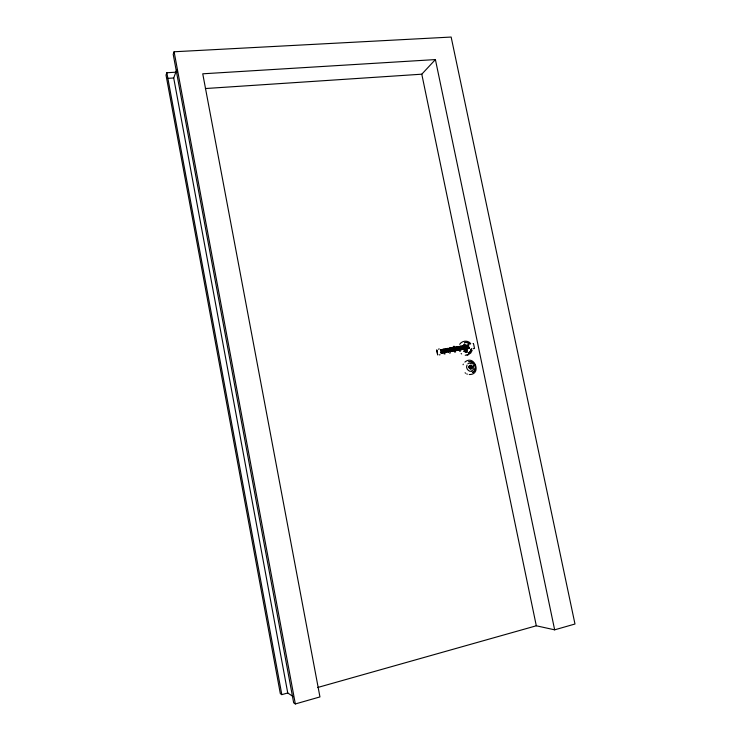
<?xml version="1.0" encoding="UTF-8"?>
<svg xmlns="http://www.w3.org/2000/svg" width="741" height="741" viewBox="0 0 741 741"><rect width="100%" height="100%" fill="white"/><g stroke="black" fill="none" stroke-linecap="round" stroke-linejoin="round"><path stroke-width="1.11" d="M467.682 345.667L467.534 345.149L468.46 345L468.692 346.112L467.775 346.121M469.183 348.465C466.923 348.576 470.202 348.752 468.951 347.353L468.025 347.501L468.182 348.094M465.876 346.547L465.644 345.436L466.598 345.287L466.83 346.399L465.876 346.547L465.644 345.436M466.367 348.909L466.135 347.798L467.089 347.649L467.312 348.752L466.367 348.909L466.135 347.798M471.332 348.742L470.276 351.651M463.949 346.853L464.922 346.695L464.69 345.593L463.718 345.741L463.949 346.853L464.922 346.695M465.404 349.057C463.051 349.187 466.441 349.372 465.172 347.946L464.209 348.103L464.375 348.696M463.458 349.372C461.059 349.502 464.496 349.696 463.227 348.261L462.236 348.418L462.412 349.02M462.968 347.01C460.587 347.14 464.005 347.325 462.736 345.899L461.754 346.056L461.912 346.584M475.259 368.527L474.805 370.037M471.443 349.178L469.951 352.04M459.976 347.501L460.985 347.334L460.754 346.223L459.744 346.39L459.976 347.501L460.985 347.334M461.467 349.696C459.04 349.835 462.523 350.03 461.245 348.585L460.235 348.752L460.42 349.344M458.429 350.206L458.207 349.094L459.225 348.918L459.448 350.039L458.429 350.206L458.207 349.094M457.947 347.835L457.716 346.723L458.735 346.556L458.966 347.668L457.947 347.835L457.716 346.723M456.363 350.558L457.401 350.382L457.169 349.27L456.132 349.446L456.363 350.558L457.401 350.382M456.91 348.011C454.418 348.168 457.966 348.353 456.688 346.899L455.65 347.075L455.826 347.594M472.221 350.271L470.692 353.096L468.006 354.744M454.27 350.919L455.317 350.743L455.215 350.215L455.094 349.622L454.038 349.808L454.27 350.919L455.317 350.743M177.201 72.118L166.836 72.738L166.021 75.082L280.32 693.604L281.821 694.641L287.749 692.974L293.325 696.697M174.107 51.768L173.209 54.334L293.677 702.811L295.335 703.95L319.945 696.92L202.747 73.804L435.402 59.576L554.657 629.831L574.979 624.015L451.149 37.05L174.107 51.768L295.335 703.95M454.835 348.372C452.306 348.529 455.891 348.715 454.603 347.251L453.548 347.436L453.733 347.955M287.749 692.974L173.709 77.99L176.849 69.45M451.658 348.918L451.426 347.807L452.492 347.622L452.723 348.733L451.658 348.918L451.426 347.807M450.584 349.113C448.009 349.28 451.649 349.465 450.361 347.992L449.278 348.187L449.481 348.705M463.06 364.748L463.31 364.146M467.015 365.072C465.144 368.231 469.192 372.343 471.508 371.185M448.916 351.873C446.212 352.031 450.12 352.253 448.685 350.752L447.601 350.956L447.814 351.54M447.342 349.696L448.425 349.493L448.194 348.381L447.11 348.576L447.342 349.696L448.425 349.493M445.637 352.466L446.73 352.271L446.508 351.151L445.406 351.354L445.637 352.466L446.73 352.271M445.146 350.095L444.915 348.974L446.017 348.779L446.249 349.891L445.146 350.095L444.915 348.974M443.442 352.873L444.535 352.67L444.313 351.558L443.211 351.753L443.442 352.873L444.535 352.67M442.961 350.493L444.054 350.289L443.822 349.178L442.729 349.382L442.961 350.493L444.054 350.289M474.555 370.491C476.963 367.36 474.546 361.969 470.581 361.719M441.284 353.281L441.062 352.16L442.127 351.956L442.247 352.549L442.358 353.077L441.284 353.281L441.062 352.16M440.802 350.901L440.571 349.78L441.645 349.576L441.868 350.697L440.802 350.901L440.571 349.78M474.268 370.917L474.712 370.417M459.661 344.306C461.893 340.684 467.691 339.962 470.47 343.352M440.71 349.909L441.645 349.576M441.201 352.29L442.127 351.956M443.822 349.178L442.729 349.382M443.211 351.753L444.313 351.558M445.045 349.113L446.017 348.779M445.406 351.354L446.508 351.151M447.11 348.576L448.194 348.381M447.601 350.956L448.685 350.752M449.278 348.187L450.361 347.992M450.843 350.373L449.768 350.558L450.843 350.373L450.963 350.965M451.538 347.946L452.492 347.622M452.983 349.993L451.917 350.178L452.983 349.993L453.103 350.586L453.205 351.104L452.149 351.299L453.205 351.104M474.425 370.843L473.573 371.667M453.548 347.436L454.603 347.251M454.038 349.808L455.094 349.622M455.65 347.075L456.688 346.899M456.132 349.446L457.169 349.27M457.808 346.871L458.735 346.556M458.299 349.233L459.225 348.918M459.744 346.39L460.754 346.223M461.754 346.056L462.736 345.899M460.235 348.752L461.245 348.585M463.718 345.741L464.69 345.593M462.236 348.418L463.227 348.261M465.719 345.584L466.598 345.287M464.209 348.103L465.172 347.946M467.534 345.149L468.46 345M466.209 347.937L467.089 347.649M468.025 347.501L468.951 347.353M205.368 88.54L421.786 74.193L435.402 59.576M474.101 371.232L473.212 371.954M469.59 352.383L470.109 351.947M464.885 362.08C474.62 353.892 482.159 374.863 469.238 374.529M469.748 352.299L469.359 352.605M463.885 344.565L464.774 344.019L464.172 344.287M473.314 371.917L472.786 372.223M468.803 352.929L469.322 352.623M471.85 371L473.832 368.87L473.397 365.072M467.441 350.141L466.274 350.623M472.888 372.186L472.434 372.399M468.896 352.883L468.451 353.096M467.738 354.837L467.117 355.05M468.599 354.541L465.265 355.263M466.395 350.826L464.903 350.604M463.625 351.114L465.348 352.049L467.552 351.929L465.756 351.938L464.051 351.002M471.007 367.814L470.387 368.379M464.755 342.555L465.237 342.444M473.054 343.629L473.527 343.565M317.556 687.528L536.308 625.784L554.657 629.831M468.627 361.849L469.22 361.71M438.44 349.141L439.302 348.974M440.886 350.743L441.868 350.697M441.367 353.124L442.358 353.077M439.237 354.911L440.071 354.754M444.174 353.994L445.239 353.8M445.221 349.947L446.249 349.891M449.454 353.031L450.491 352.846M471.091 368.157L470.47 367.277M451.714 348.779L452.723 348.733M454.594 352.123L455.604 351.947M453.214 346.455L454.261 346.279M457.984 347.696L458.966 347.668M458.466 350.067L459.448 350.039M459.568 351.271L460.541 351.114M466.376 348.77L467.312 348.752M465.274 350.345L467.099 350.048M464.292 344.621L465.246 344.472M465.894 346.408L466.83 346.399M470.572 349.52L471.341 349.4M469.84 343.778L470.702 343.648M469.118 361.738L470.257 361.645M465.135 342.472L467.275 342.537M465.774 342.379L467.766 342.685L469.933 344.167M469.516 363.201L472.341 363.914M167.874 78.351L173.709 77.99M470.072 361.673L470.757 361.691M471.081 361.821L473.731 363.442L475.203 366.35M466.747 373.918L467.339 374.168M467.59 342.722L468.951 343.472M468.692 346.112L468.303 345.186M465.089 372.797L465.607 373.223M461.124 353.522L461.634 353.939M470.98 367.777L470.776 367.258M473.064 348.696L474.527 348.474L473.684 344.306M466.432 345.473L466.608 346.297M464.524 345.769L464.7 346.603M462.579 346.084L462.745 346.908M460.596 346.408L460.763 347.233M458.577 346.742L458.753 347.566M456.53 347.084L456.697 347.918M454.446 347.436L454.622 348.27M421.786 74.193L536.308 625.784M467.645 345.658L467.766 346.251M461.856 346.575L461.986 347.168M455.752 347.594L455.882 348.187M452.343 347.807L452.51 348.64M450.213 348.177L450.38 349.011M448.055 348.566L448.222 349.4M445.878 348.955L446.045 349.789M468.784 347.538L468.96 348.372M466.923 347.825L467.089 348.659M465.015 348.131L465.181 348.965M463.069 348.446L463.236 349.28M461.078 348.77L461.254 349.604M459.068 349.104L459.235 349.937M457.012 349.446L457.188 350.289M454.937 349.808L455.104 350.641M453.659 347.955L453.779 348.548M449.389 348.705L449.509 349.298M441.506 349.761L441.673 350.595M468.145 348.094L468.256 348.603M464.329 348.696L464.431 349.215M462.365 349.011L462.467 349.53M460.356 349.344L460.467 349.863M451.917 350.178L452.121 350.771M449.768 350.558L449.982 351.151M448.537 350.938L448.713 351.771M447.721 351.549L447.823 352.068M441.988 352.142L442.164 352.975M437.014 350.113L437.662 354.939L436.625 349.984M470.72 366.98L470.637 365.952L470.415 367.036M166.836 72.738L281.821 694.641M467.904 363.692A4.085 3.696 71.2 0 1 468.599 363.498M450.056 351.53L451.074 351.484L450.056 351.53M469.173 366.508A1.695 1.528 71.2 0 0 470.998 368.759A1.695 1.528 71.2 0 0 471.785 366.035A1.825 1.649 71.2 0 0 468.997 366.48A1.825 1.649 71.2 0 0 470.961 368.898A1.825 1.649 71.2 0 0 471.813 365.971A1.695 1.528 71.2 0 0 469.173 366.508M469.359 366.536A1.556 1.399 71.2 0 0 471.026 368.601A1.556 1.399 71.2 0 0 471.748 366.11A1.556 1.399 71.2 0 0 469.359 366.536"/></g></svg>
